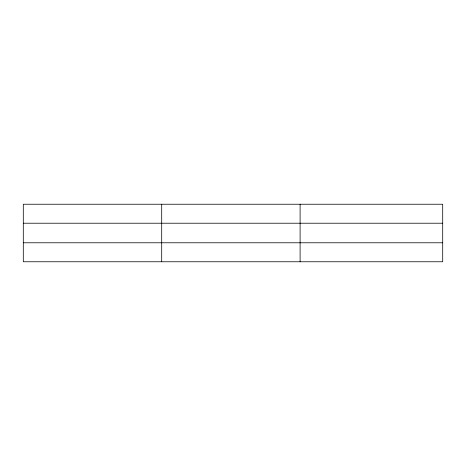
<?xml version="1.0" encoding="UTF-8"?>
<svg xmlns="http://www.w3.org/2000/svg" width="466" height="466" viewBox="0 0 466 466"><rect width="100%" height="100%" fill="white"/><g stroke="black" fill="none" stroke-linecap="round" stroke-linejoin="round"><path stroke-width="0.7" d="M161.702 261.764L161.702 204.236M300.104 261.764L300.104 204.236M442.7 242.78L442.7 261.764L23.3 261.764L23.3 204.236L442.7 204.236L442.7 242.78L23.3 242.78M23.3 223.22L442.7 223.22"/></g></svg>
